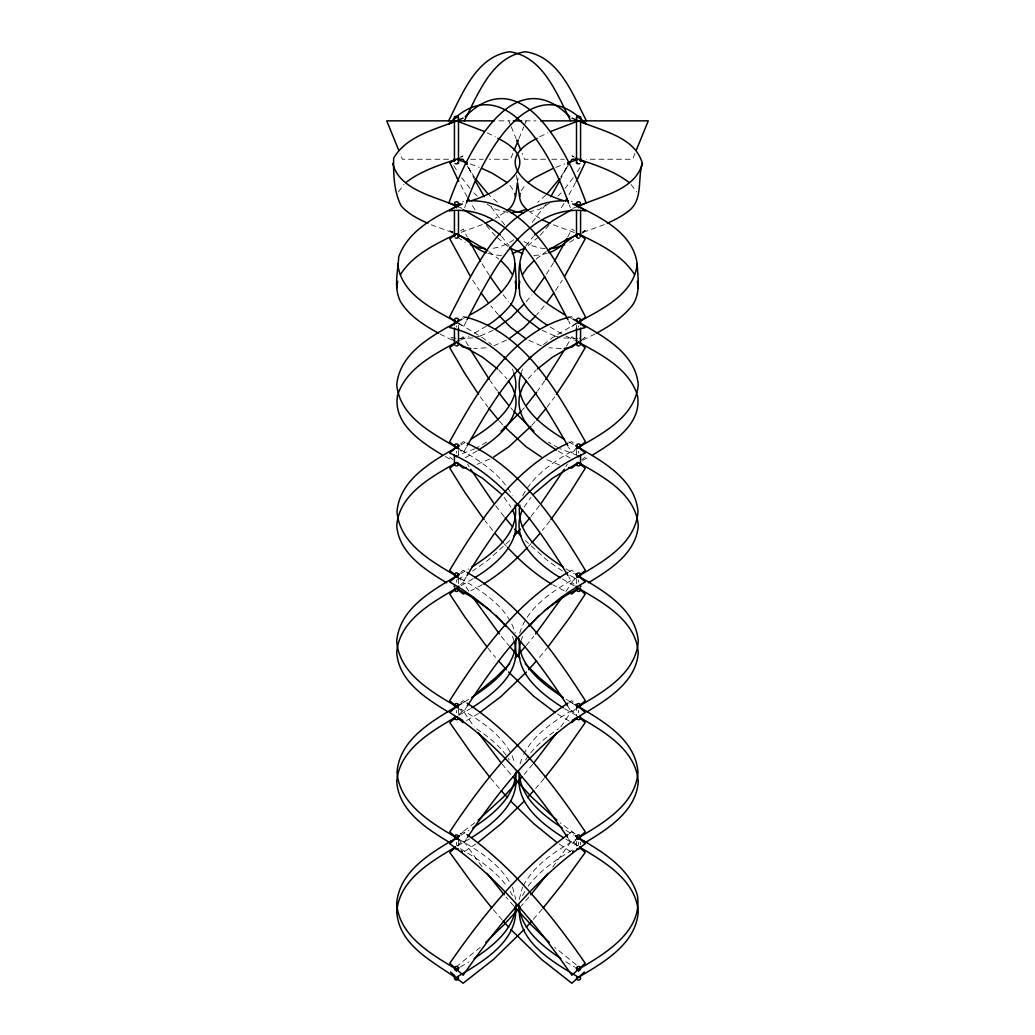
<?xml version="1.0" encoding="UTF-8"?>
<svg xmlns="http://www.w3.org/2000/svg" width="1035" height="1035" viewBox="0 0 1035 1035"><rect width="100%" height="100%" fill="white"/><g stroke="black" fill="none" stroke-linecap="round" stroke-linejoin="round"><path stroke-width="0.75" stroke-dasharray="5 3.75" d="M519.234 899.415L522.507 887.098M517.384 183.027L518.483 175.497M520.036 763.959L522.817 755.757M519.738 633.161C527.423 606.963 552.548 591.412 574.723 578.319M521.148 640.445L522.546 636.422M521.627 371.643L522.559 369.042M464.624 207.647L465.828 204.671M512.92 153.335L510.514 159.248L489.4 159.248M518.949 138.574L523.775 126.749M524.383 125.274L526.194 120.849M634.998 153.335L632.592 159.248L586.457 159.248M564.385 171.862L567.128 166.053L560.258 179.767M466.28 321.251L463.602 326.866L459.139 323.851M567.723 237.054L571.889 228.968L574.373 230.831M575.538 182.574L567.762 196.999M466.41 447.224L463.395 452.8L459.928 450.07M566.533 346.104L571.876 336.66L574.373 338.73M523.594 754.386C534.422 733.75 554.825 720.489 574.36 708.988M523.283 885.727C534.526 864.445 555.808 851.068 575.99 839.294M522.546 895.534L524.887 891.445M525.664 759.949C533.633 746.947 545.937 737.205 558.473 728.847M522.791 495.623C533.633 474.573 554.424 461.222 574.36 449.759M563.971 203.481L559.935 209.911M398.423 191.915L403.961 184.45M521.2 190.75L525.12 185.381M466.319 576.728L463.292 581.825L459.022 578.242M524.111 507.085L530.955 497.356M553.596 262.631L545.639 275.401M568.189 165.509L560.129 177.813M577.452 171.771L581.269 165.509M565.77 466.798L567.296 464.301M525.858 245.916L533.491 236.252M467.458 705.754L463.24 712.39L458.997 708.729M565.938 591.58L571.863 582.407L574.373 584.607M555.562 290.46L562.341 280.149M545.872 204.425L530.269 224.97M466.591 838.66L463.201 843.732L458.997 840.019M544.746 380.88L537.553 390.971M560.854 726.893L571.863 710.735L576.87 715.185M573.209 177.813L565.045 188.383M547.062 407.13L554.695 396.832M552.768 867.045L571.863 840.498L577.711 845.737M539.455 505.572L530.877 516.607M549.934 520.825L542.301 530.463M549.184 225.009L539.688 235.941M528.148 886.193C540.179 869.969 557.412 858.623 574.723 848.713M526.155 301.832L531.874 294.742M544.229 305.83L536.609 314.886M526.103 645.646L533.737 636.37M539.455 657.393L547.075 648.104M532.779 764.218L524.202 774.439M544.216 778.385L535.638 788.502M528.898 897.073L521.265 905.935M542.249 909.04L532.702 920.076M528.148 378.719L536.143 370.116M522.287 409.989L524.202 407.803M531.809 425.359L535.625 420.999M528.549 546.273L530.722 543.931M509.75 540.516L487.951 560.233L472.685 570.997M545.846 195.046L537.67 202.265M557.826 196.12L561.099 192.898M538.601 236.924L526.983 246.498M457.289 845.737L463.137 840.498L482.232 867.045M460.653 834.055L463.162 831.817L465.711 833.641M458.13 715.185L463.137 710.735L474.146 726.893M460.627 584.607L463.137 582.407L469.062 591.58M460.678 702.83L463.201 700.591L465.75 702.26M576.003 840.019L571.799 843.732L568.409 838.66M460.691 572.433L463.24 570.233L465.789 571.682M576.003 708.729L571.76 712.39L567.542 705.754M581.838 233.405L585.15 230.546L581.838 232.228L585.15 230.546M480.266 947.336L457.405 965.836M460.73 443.756L463.292 441.609L465.853 442.734M575.977 578.242L571.708 581.825L568.681 576.728M460.627 338.73L463.124 336.66L468.467 346.104M581.877 459.799L585.202 457.043M474.871 822.786L459.967 833.861M536.156 259.048L546.001 251.686M462.529 317.279L463.395 316.594L466.5 317.292M575.072 450.07L571.605 452.8L568.59 447.224M549.469 203.235L539.3 209.368L527.087 212.369M543.44 344.564L552.418 337.708L575.745 323.619M460.627 230.831L463.111 228.968L467.277 237.054M581.864 339.7L585.202 337.216L579.082 338.264M504.55 212.46L495.144 218.359M569.289 833.641L571.837 831.817L574.347 834.055M513.774 239.732C506.788 244.739 498.456 248.089 489.827 248.581M475.854 843.965L464.404 851.611M468.881 699.168L459.967 704.964M462.71 201.825L463.602 201.23M575.861 323.851L571.398 326.866L568.72 321.251M569.742 242.358L577.439 237.209M486.437 326.103L473.15 333.904M569.25 702.26L571.799 700.591L574.322 702.83M473.15 578.681L460.666 585.926M486.683 442.048L476.501 447.987M478.403 713.542L465.672 721.123M477.2 450.846L464.857 458.039M460.64 835.336L468.997 830.406M460.277 967.013L469.191 961.787M482.219 584.736L470.77 590.804M460.277 704.305L466.643 700.604M457.729 845.75L470.459 838.376M460.64 573.688L469.01 568.862M459.255 715.069L470.459 708.652M569.211 571.682L571.76 570.233L574.309 572.433M460.653 444.998L466.255 441.854M595.228 333.904L582.744 340.14M582.744 460.303L589.743 456.538M493.087 330.256L480.369 335.974M506.4 340.166L493.682 345.884M463.331 318.431L466.086 316.982M475.233 448.634L457.431 455.478M489.84 458.997L475.337 465.077M457.418 579.302L465.051 575.46M539.675 136.814L547.89 132.829M460.653 340.14L469.062 336.077M569.146 442.734L571.708 441.609L574.27 443.756M572.86 208.358L575.706 207.194M555.743 167.411L564.722 163.918M482.258 224.582L460.601 232.526M604.337 224.582L582.679 232.526M547.308 253.174L541.163 254.882L533.491 255.503M475.777 337.125L480.369 335.974M568.5 317.292L571.605 316.594L572.471 317.279M472.723 337.902L457.444 338.523M486.036 347.799L473.81 348.523M577.556 338.523L562.277 337.902M561.19 348.523L548.964 347.799M498.948 120.849L509.893 120.849M525.107 120.849L536.052 120.849M448.543 159.248L402.408 159.248L400.002 153.335M470.692 159.248L483.203 159.248M545.6 159.248L524.486 159.248L522.08 153.335M551.797 159.248L564.308 159.248M501.509 255.503L493.837 254.882L487.692 253.174M507.913 212.369L495.7 209.368L485.531 203.235M545.173 248.581C536.544 248.077 528.225 244.726 521.226 239.732M455.917 338.264L449.798 337.216L453.136 339.7M554.631 335.974L559.223 337.125M577.569 455.478L559.767 448.634M559.663 465.077L545.16 458.997M574.399 232.526L552.742 224.582M452.321 232.526L430.663 224.582M470.278 163.918L479.257 167.411M554.631 335.974L541.913 330.256M541.318 345.884L528.6 340.166M459.294 207.194L462.14 208.358M565.938 336.077L574.347 340.14M452.256 340.14L439.772 333.904M487.11 132.829L495.325 136.814M569.949 575.46L577.582 579.302M564.23 590.804L552.781 584.736M449.85 230.546L453.162 232.241L449.85 230.546L453.162 233.405M558.499 447.987L548.317 442.048M568.914 316.982L571.669 318.431M570.143 458.039L557.8 450.846M445.257 456.538L452.256 460.303M561.85 333.904L548.563 326.103M569.328 721.123L556.597 713.542M459.255 323.619L482.582 337.708L491.56 344.564M568.745 441.854L574.347 444.998M574.334 585.926L561.85 578.681M539.856 218.359L530.45 212.46M564.541 708.652L575.745 715.069M460.64 449.759C480.576 461.222 501.367 474.573 512.209 495.623M565.99 568.862L574.36 573.688M565.809 839.113L577.271 845.75M460.277 578.319C482.452 591.412 507.577 606.963 515.262 633.161M568.357 700.604L574.723 704.305M460.277 848.713C477.588 858.623 494.821 869.969 506.852 886.193M459.01 839.294C479.192 851.068 500.474 864.445 511.717 885.727M565.809 961.787L574.723 967.013M460.64 708.988C480.175 720.489 500.578 733.75 511.406 754.386M566.003 830.406L574.36 835.336M575.033 704.964L566.119 699.168M570.596 851.611L559.146 843.965M488.999 251.686L498.844 259.048M562.315 570.997L547.049 560.233L525.25 540.516M457.561 237.209L465.258 242.358M476.527 728.847C489.063 737.205 501.367 746.947 509.336 759.949M571.398 201.23L572.29 201.825M575.033 833.861L560.129 822.786M508.017 246.498L496.399 236.924M576.327 964.879L554.734 947.336M497.33 202.265L489.154 195.046M449.798 457.043L453.123 459.799M498.857 370.116L506.852 378.719M473.901 192.898L477.174 196.12M631.039 184.45L636.577 191.915M509.88 185.381L513.8 190.75M504.278 543.931L506.451 546.273M498.391 314.886L490.771 305.83M504.731 224.97L489.128 204.425M495.312 235.941L485.816 225.009M501.509 236.252L509.142 245.916M510.798 407.803L512.713 409.989M499.375 420.999L503.191 425.359M513.735 905.935L506.102 897.073M502.298 920.076L492.751 909.04M510.798 774.439L502.221 764.218M499.362 788.502L490.784 778.385M504.045 497.356L510.889 507.085M469.955 188.383L461.791 177.813M501.263 636.37L508.897 645.646M487.925 648.104L495.545 657.393M504.123 516.607L495.545 505.572M492.699 530.463L485.066 520.825M503.126 294.742L508.845 301.832M497.447 390.971L490.254 380.88M480.305 396.832L487.938 407.13M474.871 177.813L466.811 165.509M475.065 209.911L471.028 203.481M489.361 275.401L481.404 262.631M472.659 280.149L479.438 290.46M453.731 165.509L457.548 171.771M467.704 464.301L469.23 466.798M467.238 196.999L459.462 182.574M510.113 891.445L512.454 895.534M470.614 171.862L467.872 166.053L474.742 179.767M508.806 120.849L510.617 125.274M511.225 126.749L516.051 138.574M569.172 204.671L570.376 207.647M512.441 369.042L513.373 371.643M512.454 636.422L513.852 640.445M512.493 887.098L515.766 899.415M512.183 755.757L514.964 763.959M516.517 175.497L517.616 183.027M580.57 842.141L580.57 844.754M578.539 325.831L578.539 327.086M578.539 451.144L578.539 453.045M578.539 579.91L578.539 582.188M578.539 710.333L578.539 712.869M578.539 842.141L578.539 844.858M576.508 324.874L576.508 328.082M576.508 450.38L576.508 454.947M576.508 579.264L576.508 583.649M576.508 705.521L576.508 716.168M576.508 841.39L576.508 845.867M458.492 324.874L458.492 328.082M458.492 450.38L458.492 454.947M458.492 579.264L458.492 583.649M458.492 708.561L458.492 716.168M458.492 839.527L458.492 845.867M456.461 325.831L456.461 327.086M456.461 451.144L456.461 453.045M456.461 579.91L456.461 582.188M456.461 710.333L456.461 712.869M456.461 842.141L456.461 844.858M576.961 846.1A2.031 1.992 0 0 1 578.358 845.375M456.642 845.375A2.031 1.992 0 0 1 458.039 846.1M463.072 155.871L460.588 157.139L463.072 155.871M574.412 157.139L571.928 155.871L574.412 157.139"/><path stroke-width="1.5" d="M580.57 464.081L580.57 454.947M580.57 236.704L580.57 211.619M438.426 333.154C423.988 325.21 409.252 315.947 400.48 301.573C393.481 287.73 397.906 271.571 398.747 256.796C408.657 229.498 437.637 215.125 462.438 203.908M547.282 325.262C535.781 317.745 524.189 308.314 519.764 294.807C518.833 279.114 517.086 261.35 525.094 247.132M515.896 772.162C514.718 797.649 492.311 814.959 472.801 827.948M519.117 638.595C517.823 665.751 543.026 684.174 563.325 697.564M519.751 773.468C514.227 802.642 541.693 823.718 563.325 837.561M516.077 904.901C514.343 929.314 492.893 945.951 474.108 958.578M519.441 906.427C516.245 941.32 552.768 961.981 578.539 977.26C603.509 962.434 635.788 944.231 638.259 911.874C635.891 880.06 604.427 861.857 579.807 847.225M519.842 505.015C515.301 533.439 542.211 553.596 563.26 567.154M397.66 394.84C392.291 423.47 421.413 442.32 442.462 455.038M519.738 394.84C514.563 419.757 537.825 438.258 556.455 450.018M509.906 247.132C527.617 276.513 493.294 302.66 470.2 314.795M572.562 203.908C598.489 216.056 633.174 232.034 637.172 264.041C634.028 294.225 602.021 309.038 578.539 322.053L573.041 319.155M396.741 288.053L397.686 281.287M515.094 264.041C515.857 278.984 519.285 296.32 507.771 308.339C501.936 314.899 495.17 320.604 487.718 325.262M518.833 288.053L519.764 281.287M637.172 264.041C637.935 278.984 641.364 296.32 629.849 308.339C620.638 318.845 608.8 326.581 596.574 333.154M507.124 210.584C516.193 204.309 515.96 192.782 517.384 183.027M550.633 131.497L578.539 120.849C600.779 130.746 635.063 136.478 642.321 163.439C637.405 178.628 643.24 199.419 629.202 210.584C622.54 215.862 615.01 219.886 607.222 223.249M427.778 223.249C418.114 218.928 408.282 213.999 401.192 205.913C393.882 191.773 393.287 173.595 393.675 158.122C406.522 136.051 434.377 129.815 456.461 120.849L484.367 131.497M642.321 163.439C635.322 189.91 601.878 195.822 580.04 205.499M527.876 210.584C523.115 206.431 518.082 200.195 520.204 193.467M520.683 641.778C511.963 671.353 541.202 694.006 563.195 707.759M522.546 509.699C508.871 538.795 537.838 564.476 560.504 577.802M521.161 372.949C510.876 403.068 542.198 426.006 564.541 439.513M398.216 393.339C407.518 367.787 434.092 354.513 456.461 342.171L482.595 357.217L497.654 369.042M520.307 393.339L522.546 387.31L526.427 381.048M466.436 203.183C482 158.187 530.321 64.455 586.108 123.941L573.817 118.909M514.123 150.385L518.354 140.048M636.214 150.385L648.272 120.849L540.542 120.849M448.582 120.849C462.231 94.405 475.984 56.524 509.621 51.75C543.246 56.524 556.998 94.405 570.66 120.849M464.34 120.849C478.002 94.405 491.754 56.524 525.379 51.75C559.016 56.524 572.769 94.405 586.418 120.849M567.814 164.604L569.185 161.693M577.595 178.628L585.15 162.624L579.367 159.675M466.953 319.841C491.056 274.521 523.529 203.792 585.681 210.842L574.968 203.636M567.038 238.412L554.359 261.363M559.573 181.086L550.762 196.741M576.223 181.254L577.595 178.615M467.16 445.826C494.588 397.919 527.423 340.825 585.474 327.513L575.939 320.009M565.485 200.893L567.012 198.293M467.07 575.46C496.671 527.164 531.485 476.178 585.37 453.071L576.831 445.904M564.631 276.345L585.202 238.878L578.539 233.923L564.541 240.689L547.282 250.832M564.243 350.14L545.6 379.651M568.952 164.254L572.006 159.248L577.724 159.248M467.458 705.754C498.469 657.911 534.526 610.107 585.318 581.968L576.003 573.895M564.243 469.295L541.357 503.062M544.798 276.681L533.775 292.375M467.432 837.393C499.543 789.899 536.466 743.699 585.28 712.468L576.003 704.305M562.548 596.716L535.638 633.912M556.39 394.361L569.949 373.842L585.202 347.682L578.539 342.171L552.405 357.217L537.346 369.042M400.48 274.521C413.198 254.442 435.851 243.988 456.461 233.923L470.459 240.689L487.718 250.832M522.559 274.521L527.229 267.755L533.75 260.988M559.288 179.016L546.933 193.972M547.088 302.285L553.867 292.931M556.623 732.948L533.737 763.067M536.596 392.252L526.103 405.629M550.892 519.57L569.962 492.673L585.215 468.312L578.539 462.554L552.405 478.274L533.75 493.993M547.994 873.359L530.813 894.796M548.033 646.888L569.962 617.248L585.215 594.155L578.539 588.281L564.541 596.302L544.423 610.572M546.118 408.32L536.583 419.912M529.92 517.785L522.287 526.88M529.079 626.11L539.002 615.359M545.173 777.233L562.328 755.291L585.215 722.611L578.539 716.673L572.174 720.36M529.092 358.964L530.955 356.726M543.207 907.902L562.29 884.097L585.215 852.478L579.38 847.238M520.385 529.079L514.11 535.936M531.822 542.767L539.442 533.982M525.159 646.746L515.21 657.975M536.596 660.679L528.549 669.71M522.287 776.625L503.217 797.235L478.144 820.134M533.724 790.688L527.462 797.636M521.342 411.076L501.031 431.194M520.32 907.022L503.152 925.549L485.713 942.406M524.253 303.928L510.902 317.512L495.636 328.897M535.651 315.934L524.215 327.422L508.948 338.807M526.298 927.14L531.757 921.176M526.375 672.077L501.302 696.257L479.671 712.662M527.462 547.437C514.408 561.371 499.931 574.179 483.487 583.986M524.124 929.521L493.617 959.303L463.137 983.25C438.297 963.663 399.355 948.345 396.741 911.874C399.109 880.06 430.573 861.857 455.193 847.225M530.722 426.485L508.922 446.745L493.656 457.03M524.189 801.206L501.302 823.614L478.403 842.179M509.763 663.81L495.584 677.744L473.965 695.572M455.62 847.238L449.785 852.478L472.71 884.097L491.793 907.902M578.539 977.26L571.863 983.25L541.383 959.303L510.876 929.521M580.208 975.772L584.374 972.033M465.181 116.722C523.749 57.637 570.143 158.239 586.108 202.938L580.428 205.266M458.971 835.556L449.759 843.784C499.051 878.56 537.721 926.014 571.837 975.242L585.241 963.274C552.004 915.315 514.499 869.064 466.979 834.546M572.704 851.676L573.532 850.938M583.546 842.037L584.374 841.287M534.565 235.036L552.884 220.546L571.669 209.665M458.13 586.806L458.958 586.082M458.997 704.305L449.72 712.468C498.534 743.699 535.457 789.899 567.568 837.393M571.863 722.546L578.539 716.673C603.431 731.37 635.736 749.353 638.259 781.58C636.24 811.142 607.855 828.996 584.904 842.801M576.857 839.282L585.28 831.855C552.988 783.275 516.129 735.756 467.031 703.101M458.997 573.895L449.682 581.968C500.474 610.107 536.531 657.911 567.542 705.754M576.844 708.005L585.318 700.669C554.1 651.584 518.186 602.292 467.07 572.407M580.208 586.845L581.036 586.12M458.169 445.904L449.63 453.071C503.515 476.178 538.329 527.164 567.93 575.46M576.831 577.53L585.37 570.376C555.601 520.903 521.2 468.519 467.134 443.29M458.13 340.8L458.958 340.101M459.061 320.009L449.526 327.513C507.577 340.825 540.412 397.919 567.84 445.826M576.805 448.711L585.474 441.88C557.658 392.381 525.418 333.244 466.5 317.292M456.461 233.923L449.798 238.878L470.369 276.345M580.208 340.929L581.036 340.308M405.798 182.587C420.663 171.073 438.879 165.199 456.461 159.248L467.51 162.987M527.876 182.587L534.319 177.917L552.742 168.589M568.021 834.546C520.501 869.064 482.996 915.315 449.759 963.274L463.162 975.242C497.279 926.014 535.949 878.56 585.241 843.784L576.029 835.556M460.032 203.636L449.319 210.842C511.471 203.792 543.944 274.521 568.047 319.841M576.754 323.256L585.681 317.24C561.035 270.536 530.23 197.504 466.746 200.855M471.675 697.564C491.974 684.174 517.177 665.751 515.883 638.595M471.675 837.561C493.307 823.718 520.773 802.642 515.249 773.468M471.74 567.154C492.789 553.596 519.699 533.439 515.158 505.015M471.805 707.759C493.798 694.006 523.037 671.353 514.317 641.778M567.969 703.101C518.871 735.756 482.012 783.275 449.72 831.855L458.143 839.282M474.496 577.802C497.162 564.476 526.129 538.795 512.454 509.699M470.459 439.513C492.802 426.006 524.124 403.068 513.839 372.949M478.545 450.018C497.175 438.258 520.437 419.757 515.262 394.84M592.538 455.038C613.587 442.32 642.709 423.47 637.34 394.84M537.113 138.341C487.821 162.573 532.792 191.152 563.596 200.712M459.242 836.151C433.393 851.585 399.381 869.879 396.69 903.529C399.135 935.976 431.414 954.348 456.461 969.265L456.461 971.257M456.461 969.265L459.01 967.764M578.539 971.257L578.539 969.265C605.087 953.688 642.981 931.461 637.379 895.314C628.801 866.373 600.054 850.498 575.758 836.151M456.461 977.26C482.232 961.981 518.755 941.32 515.559 906.427M459.01 705.055C433.29 720.373 399.652 738.744 397.026 772.162C399.432 804.493 431.517 822.89 456.461 837.794L456.461 838.88M459.255 445.774C433.652 460.756 399.795 478.532 397 511.717C399.536 543.75 431.711 561.526 456.461 576.094L456.461 576.857M575.758 448.957C601.037 434.247 635.218 417.545 638.246 384.697C635.49 353.051 603.056 336.181 578.539 322.053L578.539 323.308M459.242 574.49C433.471 589.743 399.471 607.83 396.728 641.312C399.225 673.63 431.517 691.755 456.461 706.53L456.461 707.164M586.936 711.86C609.097 698.444 636.357 681.03 638.259 652.477C635.671 620.431 603.314 602.797 578.539 588.281L571.863 594.025L569.328 592.952M567.93 572.407C516.814 602.292 480.9 651.584 449.682 700.669L458.156 708.005M588.333 582.783C609.796 569.832 636.383 553.091 638.259 525.418C635.516 493.708 603.095 476.734 578.539 462.554L571.876 468.066L568.823 467.432M461.959 319.155C435.709 333.982 400.118 350.839 396.754 384.697C399.782 417.545 433.963 434.247 459.242 448.957M457.405 178.628L449.85 162.624L455.633 159.675M458.117 158.407L458.932 157.98M524.447 248.296L512.221 253.653M577.711 234.35C567.322 239.227 560.129 249.228 548.835 252.76M449.85 162.624L451.506 161.783M564.618 244.777L554.372 248.128L549.779 248.504M485.143 223.249L492.388 219.925M567.866 443.29C513.8 468.519 479.399 520.903 449.63 570.376L458.169 577.53M465.672 592.952L463.137 594.025L456.461 588.281C431.686 602.797 399.329 620.431 396.741 652.477C398.643 681.03 425.902 698.444 448.064 711.86M471.404 200.712C502.208 191.152 547.179 162.573 497.887 138.341M461.183 118.909L448.892 123.941C504.679 64.455 553 158.187 568.564 203.183M462.14 118.52L463.085 118.132M576.65 206.806L579.484 205.655M567.49 162.987L578.539 159.248C596.121 165.199 614.337 171.073 629.202 182.587M526.22 209.368L518.587 211.864L510.967 212.705M568.5 317.292C509.582 333.244 477.342 392.381 449.526 441.88L458.195 448.711M466.177 467.432L463.124 468.066L456.461 462.554C431.905 476.734 399.484 493.708 396.741 525.418C398.617 553.091 425.204 569.832 446.667 582.783M564.243 348.433L571.889 347.126L578.539 342.171C600.908 354.513 627.482 367.787 636.784 393.339M494.458 120.849L386.728 120.849L398.786 150.385M513.334 120.849L521.666 120.849M454.003 159.248L454.831 159.248M457.276 159.248L462.994 159.248L466.048 164.254M580.169 159.248L580.997 159.248M485.221 248.504L480.628 248.128L470.382 244.79M524.033 212.705L516.413 211.864L508.78 209.368M568.254 200.855C504.769 197.504 473.965 270.536 449.319 317.24L458.246 323.256M470.757 348.433L463.111 347.126L456.461 342.171L449.798 347.682L465.051 373.842L478.61 394.361M522.779 253.653L510.553 248.296M454.96 205.499C433.122 195.822 399.678 189.91 392.679 163.439M571.915 118.132L572.86 118.52M454.572 205.266L448.892 202.938C464.857 158.239 511.251 57.637 569.819 116.722M455.516 205.655L458.35 206.806M482.258 168.589L492.388 173.246L507.124 182.587M542.612 219.925L549.857 223.249M486.165 252.76C474.884 249.228 467.678 239.227 457.289 234.35M578.539 233.923C599.149 243.988 621.802 254.442 634.52 274.521M576.068 157.98L576.883 158.407M583.494 161.783L585.15 162.624M463.331 209.665L482.116 220.546L500.435 235.036M575.745 445.774C601.348 460.756 635.205 478.532 638 511.717C635.464 543.75 603.289 561.526 578.539 576.094L578.539 576.857M575.758 574.49C601.529 589.743 635.529 607.83 638.272 641.312C635.775 673.63 603.483 691.755 578.539 706.53L578.539 707.164M462.826 720.36L456.461 716.673C431.569 731.37 399.264 749.353 396.741 781.58C398.76 811.142 427.144 828.996 450.096 842.801M551.513 583.986C535.069 574.179 520.592 561.371 507.538 547.437M575.99 705.055C601.71 720.373 635.348 738.744 637.974 772.162C635.568 804.493 603.483 822.89 578.539 837.794L578.539 838.88M575.99 967.764L578.539 969.265M564.799 314.795C545.755 303.203 521.666 288.765 519.906 264.041M541.344 457.03L526.078 446.745L504.278 426.485M539.364 328.897L524.098 317.512L510.747 303.928M526.052 338.807L510.785 327.422L499.349 315.934M560.892 958.578C542.107 945.951 520.657 929.314 518.923 904.901M562.199 827.948C542.689 814.959 520.282 797.649 519.104 772.162M555.329 712.662L533.698 696.257L508.625 672.077M453.964 340.308L454.792 340.929M561.035 695.572L539.416 677.744L525.237 663.81M556.597 842.179L533.698 823.614L510.811 801.206M490.577 610.572L470.459 596.302L456.461 588.281L449.785 594.155L465.038 617.248L486.967 646.888M556.856 820.134L531.783 797.235L512.713 776.625M576.042 340.101L576.87 340.8M533.969 431.194L513.658 411.076M453.964 586.12L454.792 586.845M576.042 586.082L576.87 586.806M463.137 722.546L456.461 716.673L449.785 722.611L472.672 755.291L489.827 777.233M450.626 841.287L451.454 842.037M461.468 850.938L462.296 851.676M450.626 972.033L454.792 975.772M549.287 942.406L531.848 925.549L514.68 907.022M501.25 493.993L482.595 478.274L456.461 462.554L449.785 468.312L465.038 492.673L484.108 519.57M495.998 615.359L505.921 626.11M488.067 193.972L475.712 179.016M501.25 260.988L507.771 267.755L512.441 274.521M520.89 535.936L514.615 529.079M519.79 657.975L509.841 646.746M506.451 669.71L498.404 660.679M507.538 797.636L501.276 790.688M503.243 921.176L508.702 927.14M498.417 419.912L488.882 408.32M512.713 526.88L505.08 517.785M495.558 533.982L503.178 542.767M504.187 894.796L487.006 873.359M504.045 356.726L505.908 358.964M508.897 405.629L498.404 392.252M501.263 763.067L478.377 732.948M499.362 633.912L472.452 596.716M501.225 292.375L490.202 276.681M481.133 292.931L487.912 302.285M493.643 503.062L470.757 469.295M489.4 379.651L470.757 350.14M508.573 381.048L512.454 387.31L514.693 393.339M480.641 261.363L467.962 238.412M484.238 196.728L475.427 181.086M467.988 198.293L469.515 200.893M457.405 178.615L458.777 181.254M465.815 161.68L467.186 164.591M516.646 140.048L520.877 150.385M514.796 193.467L515.417 196.585M517.616 183.027L519.583 196.585M637.314 281.287L638.259 288.053M515.236 281.287L516.167 288.053M397.828 264.041C400.972 294.225 432.979 309.038 456.461 322.053L456.461 323.308M580.57 117.007L580.57 161.499M580.57 320.035A2.031 1.772 0 0 1 577.517 321.575A2.031 1.772 0 0 1 577.517 318.508A2.031 1.772 0 0 1 580.57 320.035L580.57 324.874M580.57 328.082L580.57 344.189M578.539 206.043L578.539 207.776M578.539 447.34L578.539 448.297M578.539 455.905L578.539 456.849M576.508 117.007L576.508 163.09M576.508 211.619L576.508 236.704M576.508 328.082L576.508 344.189M458.492 117.007L458.492 163.09M458.492 211.619L458.492 236.704M458.492 328.082L458.492 344.189M456.461 206.043L456.461 207.776M456.461 447.34L456.461 448.297M456.461 455.905L456.461 456.849M454.43 117.007L454.43 161.499M454.43 211.619L454.43 236.704M454.43 320.035L454.43 324.874M454.43 328.082L454.43 344.189M454.43 454.947L454.43 464.081M580.117 976.807A2.031 1.992 0 0 1 579.923 979.524A2.031 1.992 0 0 1 577.155 979.524A2.031 1.992 0 0 1 576.961 976.807M458.039 976.807A2.031 1.992 0 0 1 457.845 979.524A2.031 1.992 0 0 1 455.077 979.524A2.031 1.992 0 0 1 454.882 976.807M580.428 846.63A2.031 1.992 0 0 1 580.117 848.609M578.914 849.308A2.031 1.992 0 0 1 576.961 848.609M458.039 848.609A2.031 1.992 0 0 1 456.086 849.308M454.882 848.609A2.031 1.992 0 0 1 454.572 846.63M579.975 716.298A2.031 1.966 0 0 1 579.315 719.506A2.031 1.966 0 0 1 576.508 717.682M458.492 717.682A2.031 1.966 0 0 1 455.685 719.506A2.031 1.966 0 0 1 455.025 716.298M579.975 588.126A2.031 1.941 0 0 1 579.975 590.869A2.031 1.941 0 0 1 577.103 590.869A2.031 1.941 0 0 1 577.103 588.126M457.897 588.126A2.031 1.941 0 0 1 457.897 590.869A2.031 1.941 0 0 1 455.025 590.869A2.031 1.941 0 0 1 455.025 588.126M580.117 462.891A2.031 1.889 0 0 1 580.117 465.271M579.095 465.892A2.031 1.889 0 0 1 576.961 462.891M458.039 462.891A2.031 1.889 0 0 1 455.905 465.892M454.882 465.271A2.031 1.889 0 0 1 454.882 462.891M579.975 342.934A2.031 1.772 0 0 1 580.247 345.147M579.095 345.884A2.031 1.772 0 0 1 577.103 342.934M457.897 342.934A2.031 1.772 0 0 1 455.905 345.884M454.753 345.147A2.031 1.772 0 0 1 455.025 342.934M579.471 238.024A2.031 1.488 0 0 1 576.961 235.773M580.117 235.773A2.031 1.488 0 0 1 580.544 236.446M458.039 235.773A2.031 1.488 0 0 1 455.529 238.024M454.456 236.446A2.031 1.488 0 0 1 454.882 235.773M576.961 116.58A2.031 0.673 0 0 1 579.6 116.425A2.031 0.673 0 0 1 580.402 117.278A2.031 0.673 0 0 1 577.983 117.654M579.82 163.608A2.031 0.673 0 0 1 577.025 163.543A2.031 0.673 0 0 1 577.103 162.611M457.017 117.654A2.031 0.673 0 0 1 454.598 117.278A2.031 0.673 0 0 1 455.4 116.425A2.031 0.673 0 0 1 458.039 116.58M457.897 162.611A2.031 0.673 0 0 1 457.975 163.543A2.031 0.673 0 0 1 455.18 163.608M577.517 970.183A2.031 1.992 0 0 0 580.57 968.462A2.031 1.992 0 0 0 577.517 966.729A2.031 1.992 0 0 0 577.517 970.183M455.439 970.183A2.031 1.992 0 0 0 458.492 968.462A2.031 1.992 0 0 0 455.439 966.729A2.031 1.992 0 0 0 455.439 970.183M577.517 838.648A2.031 1.992 0 0 0 580.57 836.927A2.031 1.992 0 0 0 577.517 835.206A2.031 1.992 0 0 0 577.517 838.648M455.439 838.648A2.031 1.992 0 0 0 458.492 836.927A2.031 1.992 0 0 0 455.439 835.206A2.031 1.992 0 0 0 455.439 838.648M577.517 707.228A2.031 1.966 0 0 0 580.57 705.521A2.031 1.966 0 0 0 577.517 703.813A2.031 1.966 0 0 0 577.517 707.228M455.439 707.228A2.031 1.966 0 0 0 458.492 705.521A2.031 1.966 0 0 0 455.439 703.813A2.031 1.966 0 0 0 455.439 707.228M577.517 576.56A2.031 1.941 0 0 0 580.57 574.878A2.031 1.941 0 0 0 577.517 573.196A2.031 1.941 0 0 0 577.517 576.56M455.439 576.56A2.031 1.941 0 0 0 458.492 574.878A2.031 1.941 0 0 0 455.439 573.196A2.031 1.941 0 0 0 455.439 576.56M577.517 447.456A2.031 1.889 0 0 0 580.57 445.826A2.031 1.889 0 0 0 577.517 444.183A2.031 1.889 0 0 0 577.517 447.456M455.284 447.366A2.031 1.889 0 0 0 458.492 445.994A2.031 1.889 0 0 0 455.607 444.106A2.031 1.889 0 0 0 455.284 447.366M455.439 321.575A2.031 1.772 0 0 0 458.492 320.035A2.031 1.772 0 0 0 455.439 318.508A2.031 1.772 0 0 0 455.439 321.575M577.517 204.529A2.031 1.488 0 0 0 580.57 203.248A2.031 1.488 0 0 0 577.517 201.967A2.031 1.488 0 0 0 577.517 204.529M455.284 204.464A2.031 1.488 0 0 0 458.492 203.377A2.031 1.488 0 0 0 455.607 201.903A2.031 1.488 0 0 0 455.284 204.464"/></g></svg>
